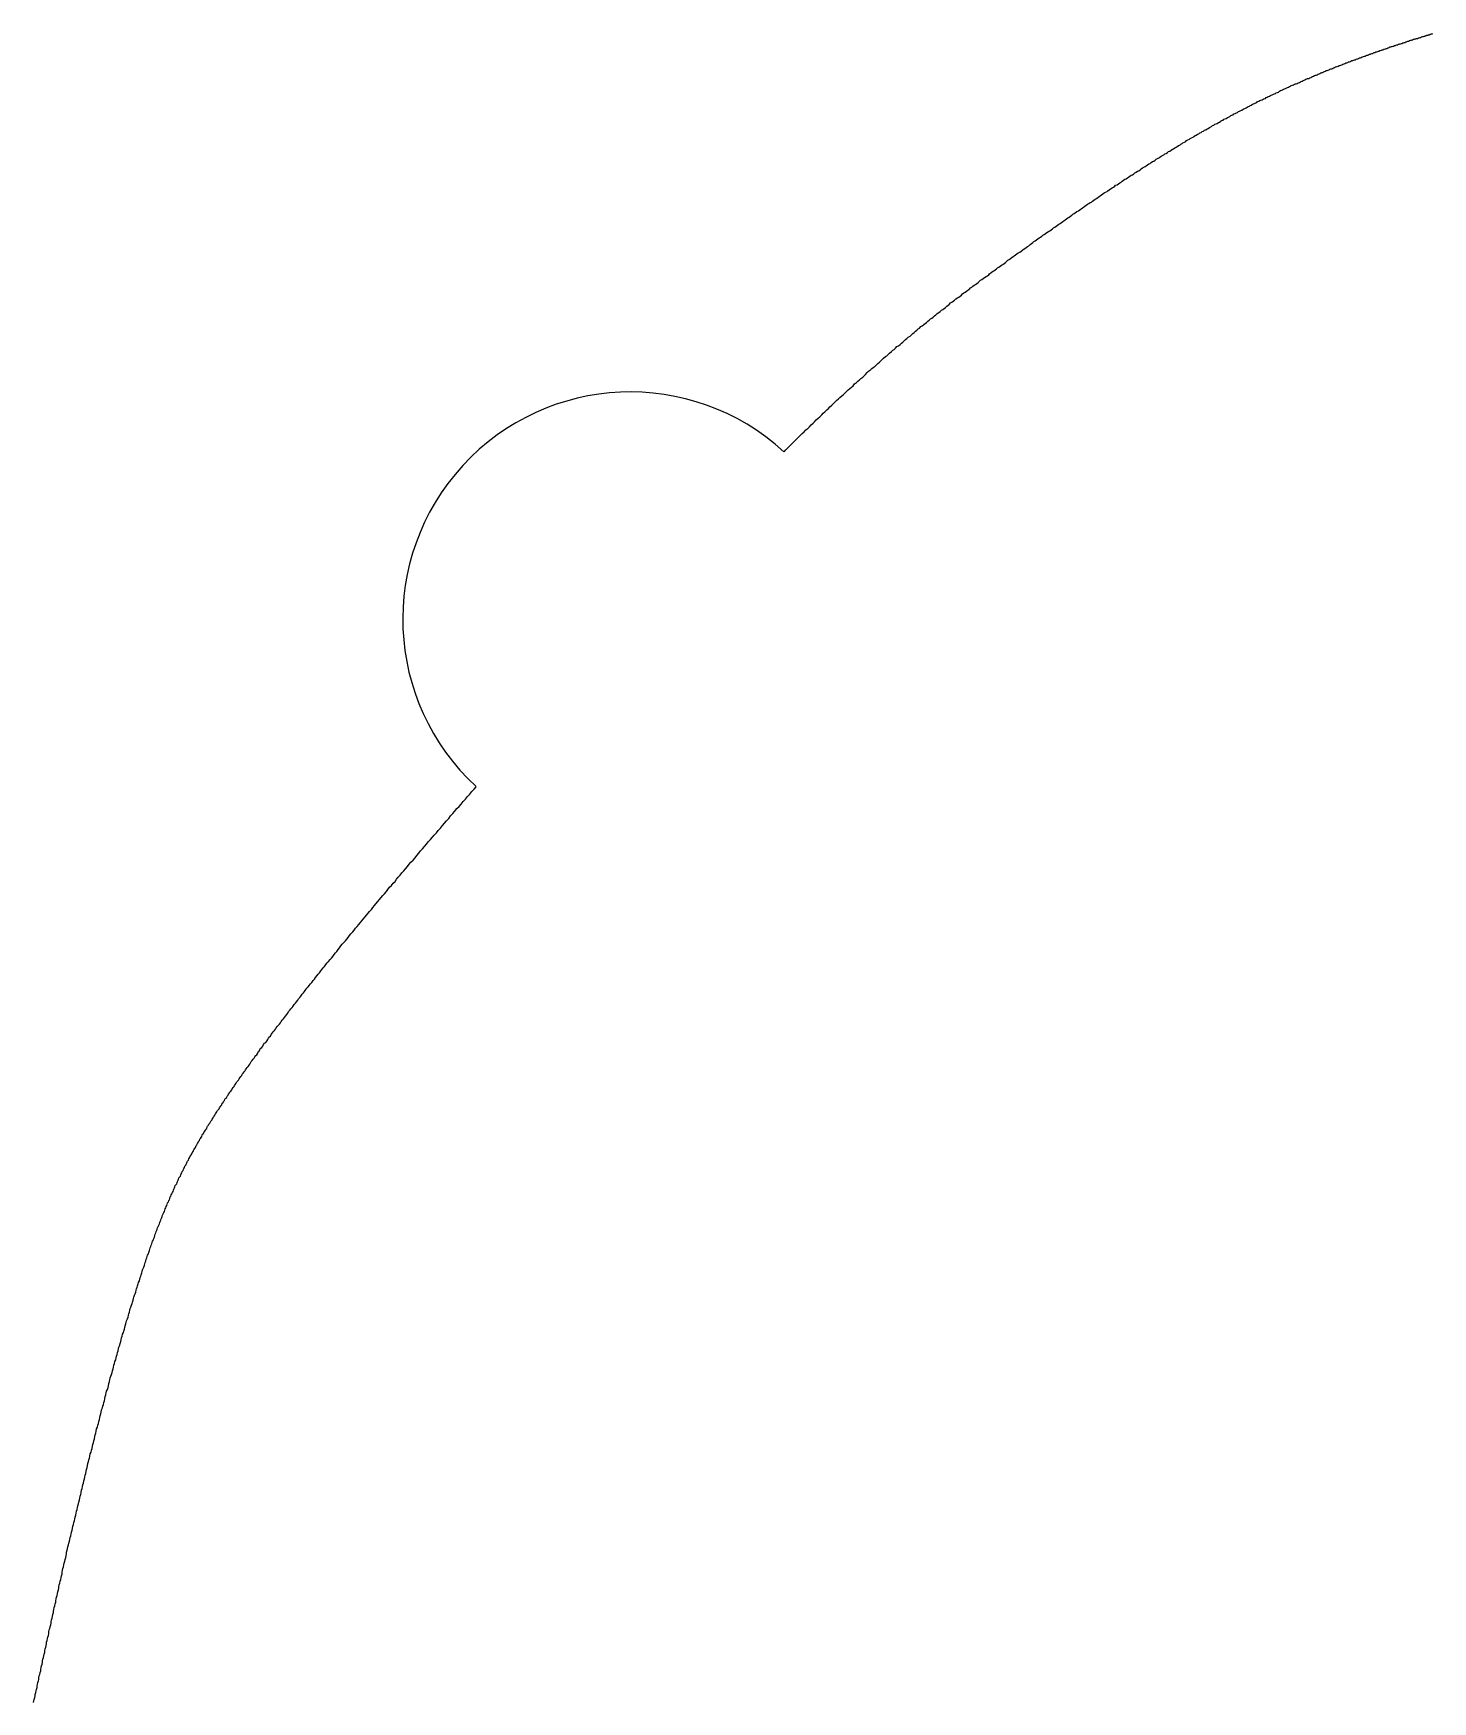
# Model space of a CAD drawing. Header units: millimetres. Extents: x 289 to 9778, y -894 to 6380.
# Drawn here: x 7078.98 to 7109.74, y 584.93 to 621.62 of the extents above; entities that cross this region are included whole.
import ezdxf

# ---------------------------------------------------------------- set-up
doc = ezdxf.new("R2010")
doc.units = ezdxf.units.MM

msp = doc.modelspace()

# ---------------------------------------------------------------- linework, layer by layer
for points in [[(7095.48, 612.418, 0), (7095.52, 612.458, 0), (7095.56, 612.498, 0), (7095.6, 612.538, 0), (7095.64, 612.578, 0), (7095.68, 612.618, 0), (7095.72, 612.658, 0), (7095.76, 612.698, 0), (7095.8, 612.738, 0), (7095.84, 612.778, 0), (7095.88, 612.818, 0), (7095.92, 612.858, 0), (7095.96, 612.898, 0), (7096, 612.928, 0), (7096.04, 612.968, 0), (7096.08, 613.008, 0), (7096.12, 613.048, 0), (7096.15, 613.078, 0), (7096.19, 613.118, 0), (7096.23, 613.158, 0), (7096.27, 613.188, 0), (7096.31, 613.228, 0), (7096.34, 613.268, 0), (7096.38, 613.298, 0), (7096.42, 613.338, 0), (7096.46, 613.368, 0), (7096.49, 613.408, 0), (7096.53, 613.438, 0), (7096.57, 613.478, 0), (7096.6, 613.508, 0), (7096.64, 613.548, 0), (7096.68, 613.578, 0), (7096.71, 613.608, 0), (7096.75, 613.648, 0), (7096.79, 613.678, 0), (7096.82, 613.708, 0), (7096.86, 613.748, 0), (7096.89, 613.778, 0), (7096.93, 613.808, 0), (7096.96, 613.838, 0), (7097, 613.868, 0), (7097.03, 613.908, 0), (7097.07, 613.938, 0), (7097.1, 613.968, 0), (7097.14, 613.998, 0), (7097.17, 614.028, 0), (7097.21, 614.058, 0), (7097.24, 614.088, 0), (7097.27, 614.118, 0), (7097.31, 614.158, 0), (7097.34, 614.188, 0), (7097.38, 614.218, 0), (7097.41, 614.248, 0), (7097.44, 614.268, 0), (7097.48, 614.298, 0), (7097.51, 614.328, 0), (7097.54, 614.358, 0), (7097.58, 614.388, 0), (7097.61, 614.418, 0), (7097.64, 614.448, 0), (7097.67, 614.478, 0), (7097.71, 614.508, 0), (7097.74, 614.528, 0), (7097.77, 614.558, 0), (7097.8, 614.588, 0), (7097.84, 614.618, 0), (7097.87, 614.648, 0), (7097.9, 614.668, 0), (7097.93, 614.698, 0), (7097.96, 614.728, 0), (7098, 614.748, 0), (7098.03, 614.778, 0), (7098.06, 614.808, 0), (7098.09, 614.828, 0), (7098.12, 614.858, 0), (7098.15, 614.888, 0), (7098.18, 614.908, 0), (7098.21, 614.938, 0), (7098.25, 614.958, 0), (7098.28, 614.988, 0), (7098.31, 615.018, 0), (7098.34, 615.038, 0), (7098.37, 615.068, 0), (7098.4, 615.088, 0), (7098.43, 615.118, 0), (7098.46, 615.138, 0), (7098.49, 615.168, 0), (7098.52, 615.188, 0), (7098.55, 615.218, 0), (7098.58, 615.238, 0), (7098.61, 615.258, 0), (7098.64, 615.288, 0), (7098.67, 615.308, 0), (7098.7, 615.338, 0), (7098.73, 615.358, 0), (7098.76, 615.378, 0), (7098.79, 615.408, 0), (7098.82, 615.428, 0), (7098.85, 615.458, 0), (7098.88, 615.478, 0), (7098.91, 615.498, 0), (7098.94, 615.528, 0), (7098.97, 615.548, 0), (7099, 615.568, 0), (7099.03, 615.588, 0), (7099.06, 615.618, 0), (7099.09, 615.638, 0), (7099.11, 615.658, 0), (7099.14, 615.688, 0), (7099.17, 615.708, 0), (7099.2, 615.728, 0), (7099.23, 615.748, 0), (7099.26, 615.778, 0), (7099.29, 615.798, 0), (7099.32, 615.818, 0), (7099.35, 615.838, 0), (7099.38, 615.858, 0), (7099.4, 615.888, 0), (7099.43, 615.908, 0), (7099.46, 615.928, 0), (7099.49, 615.948, 0), (7099.52, 615.968, 0), (7099.55, 615.988, 0), (7099.58, 616.018, 0), (7099.61, 616.038, 0), (7099.63, 616.058, 0), (7099.66, 616.078, 0), (7099.69, 616.098, 0), (7099.72, 616.118, 0), (7099.75, 616.138, 0), (7099.78, 616.168, 0), (7099.8, 616.188, 0), (7099.83, 616.208, 0), (7099.86, 616.228, 0), (7099.89, 616.248, 0), (7099.92, 616.268, 0), (7099.95, 616.288, 0), (7099.98, 616.308, 0), (7100, 616.328, 0), (7100.03, 616.358, 0), (7100.06, 616.378, 0), (7100.09, 616.398, 0), (7100.12, 616.418, 0), (7100.15, 616.438, 0), (7100.17, 616.458, 0), (7100.2, 616.478, 0), (7100.23, 616.498, 0), (7100.26, 616.518, 0), (7100.29, 616.538, 0), (7100.32, 616.558, 0), (7100.35, 616.578, 0), (7100.37, 616.598, 0), (7100.4, 616.628, 0), (7100.43, 616.648, 0), (7100.46, 616.668, 0), (7100.49, 616.688, 0), (7100.52, 616.708, 0), (7100.54, 616.728, 0), (7100.57, 616.748, 0), (7100.6, 616.768, 0), (7100.63, 616.788, 0), (7100.66, 616.808, 0), (7100.69, 616.828, 0), (7100.72, 616.848, 0), (7100.74, 616.868, 0), (7100.77, 616.888, 0), (7100.8, 616.908, 0), (7100.83, 616.928, 0), (7100.86, 616.948, 0), (7100.89, 616.978, 0), (7100.92, 616.998, 0), (7100.95, 617.018, 0), (7100.97, 617.038, 0), (7101, 617.058, 0), (7101.03, 617.078, 0), (7101.06, 617.098, 0), (7101.09, 617.118, 0), (7101.12, 617.138, 0), (7101.15, 617.158, 0), (7101.17, 617.178, 0), (7101.2, 617.198, 0), (7101.23, 617.218, 0), (7101.26, 617.238, 0), (7101.29, 617.258, 0), (7101.32, 617.278, 0), (7101.35, 617.298, 0), (7101.38, 617.318, 0), (7101.4, 617.338, 0), (7101.43, 617.358, 0), (7101.46, 617.378, 0), (7101.49, 617.398, 0), (7101.52, 617.418, 0), (7101.55, 617.438, 0), (7101.58, 617.458, 0), (7101.61, 617.478, 0), (7101.63, 617.498, 0), (7101.66, 617.518, 0), (7101.69, 617.538, 0), (7101.72, 617.558, 0), (7101.75, 617.578, 0), (7101.78, 617.598, 0), (7101.81, 617.618, 0), (7101.83, 617.638, 0), (7101.86, 617.658, 0), (7101.89, 617.678, 0), (7101.92, 617.698, 0), (7101.95, 617.718, 0), (7101.98, 617.738, 0), (7102.01, 617.758, 0), (7102.04, 617.778, 0), (7102.06, 617.798, 0), (7102.09, 617.818, 0), (7102.12, 617.838, 0), (7102.15, 617.858, 0), (7102.18, 617.878, 0), (7102.21, 617.898, 0), (7102.24, 617.908, 0), (7102.26, 617.928, 0), (7102.29, 617.948, 0), (7102.32, 617.968, 0), (7102.35, 617.988, 0), (7102.38, 618.008, 0), (7102.41, 618.028, 0), (7102.43, 618.048, 0), (7102.46, 618.068, 0), (7102.49, 618.088, 0), (7102.52, 618.108, 0), (7102.55, 618.128, 0), (7102.58, 618.138, 0), (7102.6, 618.158, 0), (7102.63, 618.178, 0), (7102.66, 618.198, 0), (7102.69, 618.218, 0), (7102.72, 618.238, 0), (7102.75, 618.258, 0), (7102.77, 618.278, 0), (7102.8, 618.288, 0), (7102.83, 618.308, 0), (7102.86, 618.328, 0), (7102.89, 618.348, 0), (7102.91, 618.368, 0), (7102.94, 618.388, 0), (7102.97, 618.408, 0), (7103, 618.418, 0), (7103.03, 618.438, 0), (7103.05, 618.458, 0), (7103.08, 618.478, 0), (7103.11, 618.498, 0), (7103.14, 618.508, 0), (7103.17, 618.528, 0), (7103.19, 618.548, 0), (7103.22, 618.568, 0), (7103.25, 618.588, 0), (7103.28, 618.598, 0), (7103.31, 618.618, 0), (7103.33, 618.638, 0), (7103.36, 618.658, 0), (7103.39, 618.678, 0), (7103.42, 618.688, 0), (7103.44, 618.708, 0), (7103.47, 618.728, 0), (7103.5, 618.748, 0), (7103.53, 618.758, 0), (7103.55, 618.778, 0), (7103.58, 618.798, 0), (7103.61, 618.808, 0), (7103.64, 618.828, 0), (7103.66, 618.848, 0), (7103.69, 618.868, 0), (7103.72, 618.878, 0), (7103.74, 618.898, 0), (7103.77, 618.918, 0), (7103.8, 618.928, 0), (7103.83, 618.948, 0), (7103.85, 618.968, 0), (7103.88, 618.978, 0), (7103.91, 618.998, 0), (7103.93, 619.018, 0), (7103.96, 619.028, 0), (7103.99, 619.048, 0), (7104.02, 619.068, 0), (7104.04, 619.078, 0), (7104.07, 619.098, 0), (7104.1, 619.118, 0), (7104.12, 619.128, 0), (7104.15, 619.148, 0), (7104.18, 619.158, 0), (7104.2, 619.178, 0), (7104.23, 619.198, 0), (7104.25, 619.208, 0), (7104.28, 619.228, 0), (7104.31, 619.238, 0), (7104.33, 619.258, 0), (7104.36, 619.278, 0), (7104.39, 619.288, 0), (7104.41, 619.308, 0), (7104.44, 619.318, 0), (7104.47, 619.338, 0), (7104.49, 619.348, 0), (7104.52, 619.368, 0), (7104.54, 619.378, 0), (7104.57, 619.398, 0), (7104.6, 619.408, 0), (7104.62, 619.428, 0), (7104.65, 619.438, 0), (7104.67, 619.458, 0), (7104.7, 619.468, 0), (7104.72, 619.488, 0), (7104.75, 619.498, 0), (7104.78, 619.518, 0), (7104.8, 619.528, 0), (7104.83, 619.548, 0), (7104.85, 619.558, 0), (7104.88, 619.568, 0), (7104.9, 619.588, 0), (7104.93, 619.598, 0), (7104.95, 619.618, 0), (7104.98, 619.628, 0), (7105, 619.638, 0), (7105.03, 619.658, 0), (7105.05, 619.668, 0), (7105.08, 619.688, 0), (7105.1, 619.698, 0), (7105.13, 619.708, 0), (7105.15, 619.728, 0), (7105.18, 619.738, 0), (7105.2, 619.748, 0), (7105.23, 619.768, 0), (7105.25, 619.778, 0), (7105.28, 619.788, 0), (7105.3, 619.808, 0), (7105.32, 619.818, 0), (7105.35, 619.828, 0), (7105.37, 619.848, 0), (7105.4, 619.858, 0), (7105.42, 619.868, 0), (7105.45, 619.878, 0), (7105.47, 619.898, 0), (7105.49, 619.908, 0), (7105.52, 619.918, 0), (7105.54, 619.928, 0), (7105.57, 619.948, 0), (7105.59, 619.958, 0), (7105.61, 619.968, 0), (7105.64, 619.978, 0), (7105.66, 619.998, 0), (7105.68, 620.008, 0), (7105.71, 620.018, 0), (7105.73, 620.028, 0), (7105.75, 620.038, 0), (7105.78, 620.058, 0), (7105.8, 620.068, 0), (7105.82, 620.078, 0), (7105.85, 620.088, 0), (7105.87, 620.098, 0), (7105.89, 620.118, 0), (7105.92, 620.128, 0), (7105.94, 620.138, 0), (7105.96, 620.148, 0), (7105.99, 620.158, 0), (7106.01, 620.168, 0), (7106.03, 620.178, 0), (7106.06, 620.188, 0), (7106.08, 620.208, 0), (7106.1, 620.218, 0), (7106.12, 620.228, 0), (7106.15, 620.238, 0), (7106.17, 620.248, 0), (7106.19, 620.258, 0), (7106.21, 620.268, 0), (7106.24, 620.278, 0), (7106.26, 620.288, 0), (7106.28, 620.298, 0), (7106.3, 620.308, 0), (7106.33, 620.318, 0), (7106.35, 620.328, 0), (7106.37, 620.348, 0), (7106.39, 620.358, 0), (7106.42, 620.368, 0), (7106.44, 620.378, 0), (7106.46, 620.388, 0), (7106.48, 620.398, 0), (7106.5, 620.408, 0), (7106.53, 620.418, 0), (7106.55, 620.428, 0), (7106.57, 620.438, 0), (7106.59, 620.448, 0), (7106.61, 620.458, 0), (7106.63, 620.468, 0), (7106.66, 620.478, 0), (7106.68, 620.488, 0), (7106.7, 620.498, 0), (7106.72, 620.508, 0), (7106.74, 620.508, 0), (7106.76, 620.518, 0), (7106.78, 620.528, 0), (7106.81, 620.538, 0), (7106.83, 620.548, 0), (7106.85, 620.558, 0), (7106.87, 620.568, 0), (7106.89, 620.578, 0), (7106.91, 620.588, 0), (7106.93, 620.598, 0), (7106.95, 620.608, 0), (7106.97, 620.618, 0), (7106.99, 620.628, 0), (7107.02, 620.628, 0), (7107.04, 620.638, 0), (7107.06, 620.648, 0), (7107.08, 620.658, 0), (7107.1, 620.668, 0), (7107.12, 620.678, 0), (7107.14, 620.688, 0), (7107.16, 620.698, 0), (7107.18, 620.698, 0), (7107.2, 620.708, 0), (7107.22, 620.718, 0), (7107.24, 620.728, 0), (7107.26, 620.738, 0), (7107.28, 620.748, 0), (7107.3, 620.758, 0), (7107.32, 620.758, 0), (7107.34, 620.768, 0), (7107.36, 620.778, 0), (7107.38, 620.788, 0), (7107.4, 620.798, 0), (7107.42, 620.798, 0), (7107.44, 620.808, 0), (7107.46, 620.818, 0), (7107.48, 620.828, 0), (7107.5, 620.838, 0), (7107.52, 620.838, 0), (7107.54, 620.848, 0), (7107.56, 620.858, 0), (7107.58, 620.868, 0), (7107.6, 620.878, 0), (7107.62, 620.878, 0), (7107.64, 620.888, 0), (7107.66, 620.898, 0), (7107.68, 620.908, 0), (7107.7, 620.908, 0), (7107.72, 620.918, 0), (7107.74, 620.928, 0), (7107.76, 620.938, 0), (7107.77, 620.938, 0), (7107.79, 620.948, 0), (7107.81, 620.958, 0), (7107.83, 620.968, 0), (7107.85, 620.968, 0), (7107.87, 620.978, 0), (7107.89, 620.988, 0), (7107.91, 620.988, 0), (7107.93, 620.998, 0), (7107.94, 621.008, 0), (7107.96, 621.018, 0), (7107.98, 621.018, 0), (7108, 621.028, 0), (7108.02, 621.038, 0), (7108.04, 621.038, 0), (7108.06, 621.048, 0), (7108.08, 621.058, 0), (7108.09, 621.058, 0), (7108.11, 621.068, 0), (7108.13, 621.078, 0), (7108.15, 621.078, 0), (7108.17, 621.088, 0), (7108.19, 621.098, 0), (7108.2, 621.098, 0), (7108.22, 621.108, 0), (7108.24, 621.118, 0), (7108.26, 621.118, 0), (7108.28, 621.128, 0), (7108.29, 621.138, 0), (7108.31, 621.138, 0), (7108.33, 621.148, 0), (7108.35, 621.158, 0), (7108.37, 621.158, 0), (7108.38, 621.168, 0), (7108.4, 621.178, 0), (7108.42, 621.178, 0), (7108.44, 621.188, 0), (7108.45, 621.198, 0), (7108.47, 621.198, 0), (7108.49, 621.208, 0), (7108.51, 621.208, 0), (7108.53, 621.218, 0), (7108.54, 621.228, 0), (7108.56, 621.228, 0), (7108.58, 621.238, 0), (7108.59, 621.238, 0), (7108.61, 621.248, 0), (7108.63, 621.258, 0), (7108.65, 621.258, 0), (7108.66, 621.268, 0), (7108.68, 621.268, 0), (7108.7, 621.278, 0), (7108.72, 621.288, 0), (7108.73, 621.288, 0), (7108.75, 621.298, 0), (7108.77, 621.298, 0), (7108.78, 621.308, 0), (7108.8, 621.318, 0), (7108.82, 621.318, 0), (7108.83, 621.328, 0), (7108.85, 621.328, 0), (7108.87, 621.338, 0), (7108.88, 621.338, 0), (7108.9, 621.348, 0), (7108.92, 621.348, 0), (7108.93, 621.358, 0), (7108.95, 621.368, 0), (7108.97, 621.368, 0), (7108.98, 621.378, 0), (7109, 621.378, 0), (7109.02, 621.388, 0), (7109.03, 621.388, 0), (7109.05, 621.398, 0), (7109.07, 621.398, 0), (7109.08, 621.408, 0), (7109.1, 621.408, 0), (7109.11, 621.418, 0), (7109.13, 621.418, 0), (7109.15, 621.428, 0), (7109.16, 621.428, 0), (7109.18, 621.438, 0), (7109.19, 621.448, 0), (7109.21, 621.448, 0), (7109.23, 621.458, 0), (7109.24, 621.458, 0), (7109.26, 621.468, 0), (7109.27, 621.468, 0), (7109.29, 621.478, 0), (7109.3, 621.478, 0), (7109.32, 621.488, 0), (7109.34, 621.488, 0), (7109.35, 621.498, 0), (7109.37, 621.498, 0), (7109.38, 621.508, 0), (7109.4, 621.508, 0), (7109.41, 621.508, 0), (7109.43, 621.518, 0), (7109.44, 621.518, 0), (7109.46, 621.528, 0), (7109.47, 621.528, 0), (7109.49, 621.538, 0), (7109.5, 621.538, 0), (7109.52, 621.548, 0), (7109.54, 621.548, 0), (7109.55, 621.558, 0), (7109.57, 621.558, 0), (7109.58, 621.568, 0), (7109.6, 621.568, 0), (7109.61, 621.578, 0), (7109.63, 621.578, 0), (7109.64, 621.578, 0), (7109.65, 621.588, 0), (7109.67, 621.588, 0), (7109.68, 621.598, 0), (7109.7, 621.598, 0), (7109.71, 621.608, 0), (7109.73, 621.608, 0), (7109.74, 621.618, 0)], [(7078.98, 584.908, 0), (7078.99, 584.948, 0), (7079, 584.978, 0), (7079.01, 585.018, 0), (7079.02, 585.058, 0), (7079.02, 585.088, 0), (7079.03, 585.128, 0), (7079.04, 585.168, 0), (7079.05, 585.198, 0), (7079.06, 585.238, 0), (7079.06, 585.278, 0), (7079.07, 585.308, 0), (7079.08, 585.348, 0), (7079.09, 585.388, 0), (7079.1, 585.418, 0), (7079.1, 585.458, 0), (7079.11, 585.498, 0), (7079.12, 585.528, 0), (7079.13, 585.568, 0), (7079.14, 585.608, 0), (7079.14, 585.638, 0), (7079.15, 585.678, 0), (7079.16, 585.718, 0), (7079.17, 585.758, 0), (7079.18, 585.788, 0), (7079.18, 585.828, 0), (7079.19, 585.868, 0), (7079.2, 585.898, 0), (7079.21, 585.938, 0), (7079.22, 585.978, 0), (7079.23, 586.018, 0), (7079.23, 586.048, 0), (7079.24, 586.088, 0), (7079.25, 586.128, 0), (7079.26, 586.168, 0), (7079.27, 586.198, 0), (7079.27, 586.238, 0), (7079.28, 586.278, 0), (7079.29, 586.318, 0), (7079.3, 586.348, 0), (7079.31, 586.388, 0), (7079.32, 586.428, 0), (7079.32, 586.468, 0), (7079.33, 586.508, 0), (7079.34, 586.538, 0), (7079.35, 586.578, 0), (7079.36, 586.618, 0), (7079.37, 586.658, 0), (7079.37, 586.688, 0), (7079.38, 586.728, 0), (7079.39, 586.768, 0), (7079.4, 586.808, 0), (7079.41, 586.848, 0), (7079.42, 586.888, 0), (7079.42, 586.918, 0), (7079.43, 586.958, 0), (7079.44, 586.998, 0), (7079.45, 587.038, 0), (7079.46, 587.078, 0), (7079.47, 587.118, 0), (7079.47, 587.148, 0), (7079.48, 587.188, 0), (7079.49, 587.228, 0), (7079.5, 587.268, 0), (7079.51, 587.308, 0), (7079.52, 587.348, 0), (7079.53, 587.388, 0), (7079.54, 587.428, 0), (7079.54, 587.458, 0), (7079.55, 587.498, 0), (7079.56, 587.538, 0), (7079.57, 587.578, 0), (7079.58, 587.618, 0), (7079.59, 587.658, 0), (7079.6, 587.698, 0), (7079.61, 587.738, 0), (7079.61, 587.778, 0), (7079.62, 587.818, 0), (7079.63, 587.858, 0), (7079.64, 587.898, 0), (7079.65, 587.938, 0), (7079.66, 587.978, 0), (7079.67, 588.018, 0), (7079.68, 588.058, 0), (7079.69, 588.098, 0), (7079.7, 588.138, 0), (7079.71, 588.178, 0), (7079.71, 588.218, 0), (7079.72, 588.258, 0), (7079.73, 588.298, 0), (7079.74, 588.338, 0), (7079.75, 588.378, 0), (7079.76, 588.418, 0), (7079.77, 588.458, 0), (7079.78, 588.498, 0), (7079.79, 588.538, 0), (7079.8, 588.578, 0), (7079.81, 588.618, 0), (7079.82, 588.658, 0), (7079.83, 588.698, 0), (7079.84, 588.738, 0), (7079.85, 588.788, 0), (7079.86, 588.828, 0), (7079.87, 588.868, 0), (7079.88, 588.908, 0), (7079.89, 588.948, 0), (7079.9, 588.988, 0), (7079.91, 589.028, 0), (7079.92, 589.078, 0), (7079.93, 589.118, 0), (7079.94, 589.158, 0), (7079.95, 589.198, 0), (7079.96, 589.238, 0), (7079.97, 589.278, 0), (7079.98, 589.318, 0), (7079.99, 589.368, 0), (7080, 589.408, 0), (7080.01, 589.448, 0), (7080.02, 589.488, 0), (7080.03, 589.528, 0), (7080.04, 589.578, 0), (7080.05, 589.618, 0), (7080.06, 589.658, 0), (7080.07, 589.698, 0), (7080.08, 589.738, 0), (7080.09, 589.788, 0), (7080.1, 589.828, 0), (7080.11, 589.868, 0), (7080.12, 589.908, 0), (7080.13, 589.948, 0), (7080.14, 589.998, 0), (7080.15, 590.038, 0), (7080.16, 590.078, 0), (7080.17, 590.118, 0), (7080.18, 590.168, 0), (7080.19, 590.208, 0), (7080.2, 590.248, 0), (7080.21, 590.288, 0), (7080.22, 590.328, 0), (7080.23, 590.378, 0), (7080.25, 590.418, 0), (7080.26, 590.458, 0), (7080.27, 590.498, 0), (7080.28, 590.548, 0), (7080.29, 590.588, 0), (7080.3, 590.628, 0), (7080.31, 590.668, 0), (7080.32, 590.708, 0), (7080.33, 590.758, 0), (7080.34, 590.798, 0), (7080.35, 590.838, 0), (7080.36, 590.878, 0), (7080.37, 590.928, 0), (7080.39, 590.968, 0), (7080.4, 591.008, 0), (7080.41, 591.048, 0), (7080.42, 591.088, 0), (7080.43, 591.138, 0), (7080.44, 591.178, 0), (7080.45, 591.218, 0), (7080.46, 591.258, 0), (7080.47, 591.298, 0), (7080.48, 591.348, 0), (7080.5, 591.388, 0), (7080.51, 591.428, 0), (7080.52, 591.468, 0), (7080.53, 591.508, 0), (7080.54, 591.548, 0), (7080.55, 591.588, 0), (7080.56, 591.638, 0), (7080.57, 591.678, 0), (7080.58, 591.718, 0), (7080.59, 591.758, 0), (7080.61, 591.798, 0), (7080.62, 591.838, 0), (7080.63, 591.878, 0), (7080.64, 591.928, 0), (7080.65, 591.968, 0), (7080.66, 592.008, 0), (7080.67, 592.048, 0), (7080.68, 592.088, 0), (7080.7, 592.128, 0), (7080.71, 592.168, 0), (7080.72, 592.208, 0), (7080.73, 592.248, 0), (7080.74, 592.288, 0), (7080.75, 592.328, 0), (7080.76, 592.368, 0), (7080.77, 592.408, 0), (7080.79, 592.448, 0), (7080.8, 592.488, 0), (7080.81, 592.528, 0), (7080.82, 592.568, 0), (7080.83, 592.608, 0), (7080.84, 592.648, 0), (7080.85, 592.688, 0), (7080.86, 592.728, 0), (7080.88, 592.768, 0), (7080.89, 592.808, 0), (7080.9, 592.848, 0), (7080.91, 592.888, 0), (7080.92, 592.928, 0), (7080.93, 592.968, 0), (7080.94, 593.008, 0), (7080.96, 593.048, 0), (7080.97, 593.078, 0), (7080.98, 593.118, 0), (7080.99, 593.158, 0), (7081, 593.198, 0), (7081.01, 593.238, 0), (7081.02, 593.278, 0), (7081.03, 593.308, 0), (7081.05, 593.348, 0), (7081.06, 593.388, 0), (7081.07, 593.428, 0), (7081.08, 593.458, 0), (7081.09, 593.498, 0), (7081.1, 593.538, 0), (7081.11, 593.578, 0), (7081.12, 593.608, 0), (7081.14, 593.648, 0), (7081.15, 593.688, 0), (7081.16, 593.718, 0), (7081.17, 593.758, 0), (7081.18, 593.798, 0), (7081.19, 593.828, 0), (7081.2, 593.868, 0), (7081.22, 593.898, 0), (7081.23, 593.938, 0), (7081.24, 593.978, 0), (7081.25, 594.008, 0), (7081.26, 594.048, 0), (7081.27, 594.078, 0), (7081.28, 594.118, 0), (7081.29, 594.148, 0), (7081.31, 594.188, 0), (7081.32, 594.218, 0), (7081.33, 594.258, 0), (7081.34, 594.288, 0), (7081.35, 594.318, 0), (7081.36, 594.358, 0), (7081.37, 594.388, 0), (7081.38, 594.428, 0), (7081.39, 594.458, 0), (7081.41, 594.488, 0), (7081.42, 594.528, 0), (7081.43, 594.558, 0), (7081.44, 594.588, 0), (7081.45, 594.618, 0), (7081.46, 594.658, 0), (7081.47, 594.688, 0), (7081.48, 594.718, 0), (7081.49, 594.748, 0), (7081.51, 594.778, 0), (7081.52, 594.808, 0), (7081.53, 594.848, 0), (7081.54, 594.878, 0), (7081.55, 594.908, 0), (7081.56, 594.938, 0), (7081.57, 594.968, 0), (7081.58, 594.998, 0), (7081.59, 595.028, 0), (7081.6, 595.058, 0), (7081.62, 595.088, 0), (7081.63, 595.118, 0), (7081.64, 595.148, 0), (7081.65, 595.178, 0), (7081.66, 595.208, 0), (7081.67, 595.238, 0), (7081.68, 595.268, 0), (7081.69, 595.298, 0), (7081.7, 595.318, 0), (7081.71, 595.348, 0), (7081.72, 595.378, 0), (7081.74, 595.408, 0), (7081.75, 595.438, 0), (7081.76, 595.468, 0), (7081.77, 595.488, 0), (7081.78, 595.518, 0), (7081.79, 595.548, 0), (7081.8, 595.578, 0), (7081.81, 595.598, 0), (7081.82, 595.628, 0), (7081.83, 595.658, 0), (7081.85, 595.688, 0), (7081.86, 595.708, 0), (7081.87, 595.738, 0), (7081.88, 595.768, 0), (7081.89, 595.788, 0), (7081.9, 595.818, 0), (7081.91, 595.838, 0), (7081.92, 595.868, 0), (7081.93, 595.898, 0), (7081.95, 595.918, 0), (7081.96, 595.948, 0), (7081.97, 595.968, 0), (7081.98, 595.998, 0), (7081.99, 596.028, 0), (7082, 596.048, 0), (7082.01, 596.078, 0), (7082.02, 596.098, 0), (7082.04, 596.128, 0), (7082.05, 596.148, 0), (7082.06, 596.178, 0), (7082.07, 596.198, 0), (7082.08, 596.228, 0), (7082.09, 596.248, 0), (7082.1, 596.278, 0), (7082.11, 596.298, 0), (7082.13, 596.318, 0), (7082.14, 596.348, 0), (7082.15, 596.368, 0), (7082.16, 596.398, 0), (7082.17, 596.418, 0), (7082.18, 596.448, 0), (7082.2, 596.468, 0), (7082.21, 596.488, 0), (7082.22, 596.518, 0), (7082.23, 596.538, 0), (7082.24, 596.558, 0), (7082.25, 596.588, 0), (7082.27, 596.608, 0), (7082.28, 596.638, 0), (7082.29, 596.658, 0), (7082.3, 596.678, 0), (7082.31, 596.708, 0), (7082.33, 596.728, 0), (7082.34, 596.748, 0), (7082.35, 596.778, 0), (7082.36, 596.798, 0), (7082.37, 596.818, 0), (7082.39, 596.838, 0), (7082.4, 596.868, 0), (7082.41, 596.888, 0), (7082.42, 596.908, 0), (7082.44, 596.938, 0), (7082.45, 596.958, 0), (7082.46, 596.978, 0), (7082.47, 596.998, 0), (7082.49, 597.028, 0), (7082.5, 597.048, 0), (7082.51, 597.068, 0), (7082.52, 597.088, 0), (7082.54, 597.118, 0), (7082.55, 597.138, 0), (7082.56, 597.158, 0), (7082.57, 597.178, 0), (7082.59, 597.208, 0), (7082.6, 597.228, 0), (7082.61, 597.248, 0), (7082.63, 597.268, 0), (7082.64, 597.298, 0), (7082.65, 597.318, 0), (7082.67, 597.338, 0), (7082.68, 597.358, 0), (7082.69, 597.388, 0), (7082.7, 597.408, 0), (7082.72, 597.428, 0), (7082.73, 597.448, 0), (7082.75, 597.478, 0), (7082.76, 597.498, 0), (7082.77, 597.518, 0), (7082.79, 597.538, 0), (7082.8, 597.568, 0), (7082.81, 597.588, 0), (7082.83, 597.608, 0), (7082.84, 597.628, 0), (7082.86, 597.648, 0), (7082.87, 597.678, 0), (7082.88, 597.698, 0), (7082.9, 597.718, 0), (7082.91, 597.738, 0), (7082.93, 597.768, 0), (7082.94, 597.788, 0), (7082.95, 597.808, 0), (7082.97, 597.828, 0), (7082.98, 597.858, 0), (7083, 597.878, 0), (7083.01, 597.898, 0), (7083.03, 597.928, 0), (7083.04, 597.948, 0), (7083.06, 597.968, 0), (7083.07, 597.988, 0), (7083.09, 598.018, 0), (7083.1, 598.038, 0), (7083.12, 598.058, 0), (7083.13, 598.088, 0), (7083.15, 598.108, 0), (7083.16, 598.128, 0), (7083.18, 598.148, 0), (7083.19, 598.178, 0), (7083.21, 598.198, 0), (7083.23, 598.218, 0), (7083.24, 598.248, 0), (7083.26, 598.268, 0), (7083.27, 598.288, 0), (7083.29, 598.318, 0), (7083.3, 598.338, 0), (7083.32, 598.358, 0), (7083.34, 598.388, 0), (7083.35, 598.408, 0), (7083.37, 598.438, 0), (7083.39, 598.458, 0), (7083.4, 598.478, 0), (7083.42, 598.508, 0), (7083.44, 598.528, 0), (7083.45, 598.558, 0), (7083.47, 598.578, 0), (7083.49, 598.598, 0), (7083.5, 598.628, 0), (7083.52, 598.648, 0), (7083.54, 598.678, 0), (7083.56, 598.698, 0), (7083.57, 598.728, 0), (7083.59, 598.748, 0), (7083.61, 598.778, 0), (7083.63, 598.798, 0), (7083.64, 598.828, 0), (7083.66, 598.848, 0), (7083.68, 598.878, 0), (7083.7, 598.898, 0), (7083.72, 598.928, 0), (7083.74, 598.948, 0), (7083.75, 598.978, 0), (7083.77, 599.008, 0), (7083.79, 599.028, 0), (7083.81, 599.058, 0), (7083.83, 599.078, 0), (7083.85, 599.108, 0), (7083.87, 599.138, 0), (7083.89, 599.158, 0), (7083.91, 599.188, 0), (7083.92, 599.218, 0), (7083.94, 599.238, 0), (7083.96, 599.268, 0), (7083.98, 599.298, 0), (7084, 599.318, 0), (7084.02, 599.348, 0), (7084.04, 599.378, 0), (7084.06, 599.408, 0), (7084.09, 599.428, 0), (7084.11, 599.458, 0), (7084.13, 599.488, 0), (7084.15, 599.518, 0), (7084.17, 599.548, 0), (7084.19, 599.568, 0), (7084.21, 599.598, 0), (7084.23, 599.628, 0), (7084.25, 599.658, 0), (7084.28, 599.688, 0), (7084.3, 599.718, 0), (7084.32, 599.748, 0), (7084.34, 599.778, 0), (7084.36, 599.798, 0), (7084.39, 599.828, 0), (7084.41, 599.858, 0), (7084.43, 599.888, 0), (7084.45, 599.918, 0), (7084.48, 599.948, 0), (7084.5, 599.978, 0), (7084.52, 600.008, 0), (7084.55, 600.038, 0), (7084.57, 600.068, 0), (7084.59, 600.108, 0), (7084.62, 600.138, 0), (7084.64, 600.168, 0), (7084.67, 600.198, 0), (7084.69, 600.228, 0), (7084.71, 600.258, 0), (7084.74, 600.288, 0), (7084.76, 600.318, 0), (7084.79, 600.358, 0), (7084.81, 600.388, 0), (7084.84, 600.418, 0), (7084.86, 600.448, 0), (7084.89, 600.488, 0), (7084.92, 600.518, 0), (7084.94, 600.548, 0), (7084.97, 600.588, 0), (7084.99, 600.618, 0), (7085.02, 600.648, 0), (7085.05, 600.688, 0), (7085.07, 600.718, 0), (7085.1, 600.748, 0), (7085.13, 600.788, 0), (7085.16, 600.818, 0), (7085.18, 600.858, 0), (7085.21, 600.888, 0), (7085.24, 600.928, 0), (7085.27, 600.958, 0), (7085.3, 600.998, 0), (7085.32, 601.028, 0), (7085.35, 601.068, 0), (7085.38, 601.098, 0), (7085.41, 601.138, 0), (7085.44, 601.178, 0), (7085.47, 601.208, 0), (7085.5, 601.248, 0), (7085.53, 601.278, 0), (7085.56, 601.318, 0), (7085.59, 601.358, 0), (7085.62, 601.398, 0), (7085.65, 601.428, 0), (7085.68, 601.468, 0), (7085.71, 601.508, 0), (7085.74, 601.548, 0), (7085.77, 601.588, 0), (7085.8, 601.618, 0), (7085.84, 601.658, 0), (7085.87, 601.698, 0), (7085.9, 601.738, 0), (7085.93, 601.778, 0), (7085.96, 601.818, 0), (7086, 601.858, 0), (7086.03, 601.898, 0), (7086.06, 601.938, 0), (7086.1, 601.978, 0), (7086.13, 602.018, 0), (7086.16, 602.058, 0), (7086.2, 602.098, 0), (7086.23, 602.138, 0), (7086.27, 602.188, 0), (7086.3, 602.228, 0), (7086.34, 602.268, 0), (7086.37, 602.308, 0), (7086.41, 602.348, 0), (7086.44, 602.398, 0), (7086.48, 602.438, 0), (7086.51, 602.478, 0), (7086.55, 602.528, 0), (7086.59, 602.568, 0), (7086.62, 602.608, 0), (7086.66, 602.658, 0), (7086.7, 602.698, 0), (7086.74, 602.748, 0), (7086.77, 602.788, 0), (7086.81, 602.838, 0), (7086.85, 602.878, 0), (7086.89, 602.928, 0), (7086.93, 602.968, 0), (7086.96, 603.018, 0), (7087, 603.058, 0), (7087.04, 603.108, 0), (7087.08, 603.158, 0), (7087.12, 603.198, 0), (7087.16, 603.248, 0), (7087.2, 603.298, 0), (7087.24, 603.348, 0), (7087.28, 603.388, 0), (7087.33, 603.438, 0), (7087.37, 603.488, 0), (7087.41, 603.538, 0), (7087.45, 603.588, 0), (7087.49, 603.638, 0), (7087.53, 603.688, 0), (7087.58, 603.738, 0), (7087.62, 603.788, 0), (7087.66, 603.838, 0), (7087.71, 603.888, 0), (7087.75, 603.938, 0), (7087.79, 603.988, 0), (7087.84, 604.038, 0), (7087.88, 604.088, 0), (7087.93, 604.138, 0), (7087.97, 604.198, 0), (7088.02, 604.248, 0), (7088.06, 604.298, 0), (7088.11, 604.348, 0), (7088.15, 604.408, 0), (7088.2, 604.458, 0), (7088.24, 604.508, 0), (7088.29, 604.568, 0), (7088.34, 604.618, 0), (7088.38, 604.668, 0), (7088.43, 604.728, 0), (7088.48, 604.778, 0), (7088.52, 604.838, 0), (7088.57, 604.888, 0), (7088.62, 604.948, 0), (7088.67, 604.998, 0), (7088.71, 605.048, 0)]]:
    msp.add_polyline3d(points)
msp.add_arc((7092.1, 608.731), 5, 47.502, 227.3709)

doc.saveas('drawing.dxf')
